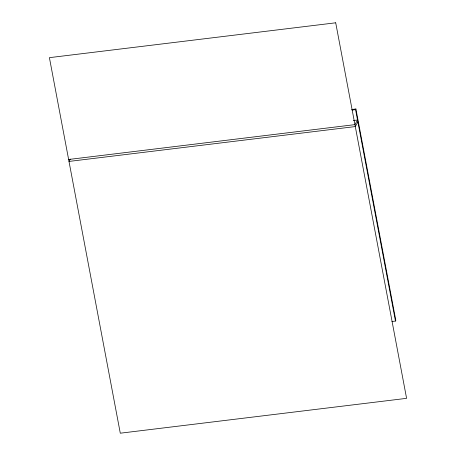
<?xml version="1.0" encoding="UTF-8"?>
<svg xmlns="http://www.w3.org/2000/svg" width="456" height="456" viewBox="0 0 456 456"><rect width="100%" height="100%" fill="white"/><g stroke="black" fill="none" stroke-linecap="round" stroke-linejoin="round"><path stroke-width="0.68" d="M70.298 159.115L68.998 161.43L355.292 126.574L357.892 121.946M391.938 321.491L395.472 321.064L355.566 109.622L355.919 108.984L351.679 109.503M395.472 321.064L395.831 320.425L355.919 108.984M352.026 110.056L355.566 109.622M353.28 120.521L357.521 120.002L354.928 124.63L68.628 159.486M335.707 22.8L49.408 57.655L120.293 433.2L406.592 398.344L335.707 22.8"/></g></svg>
